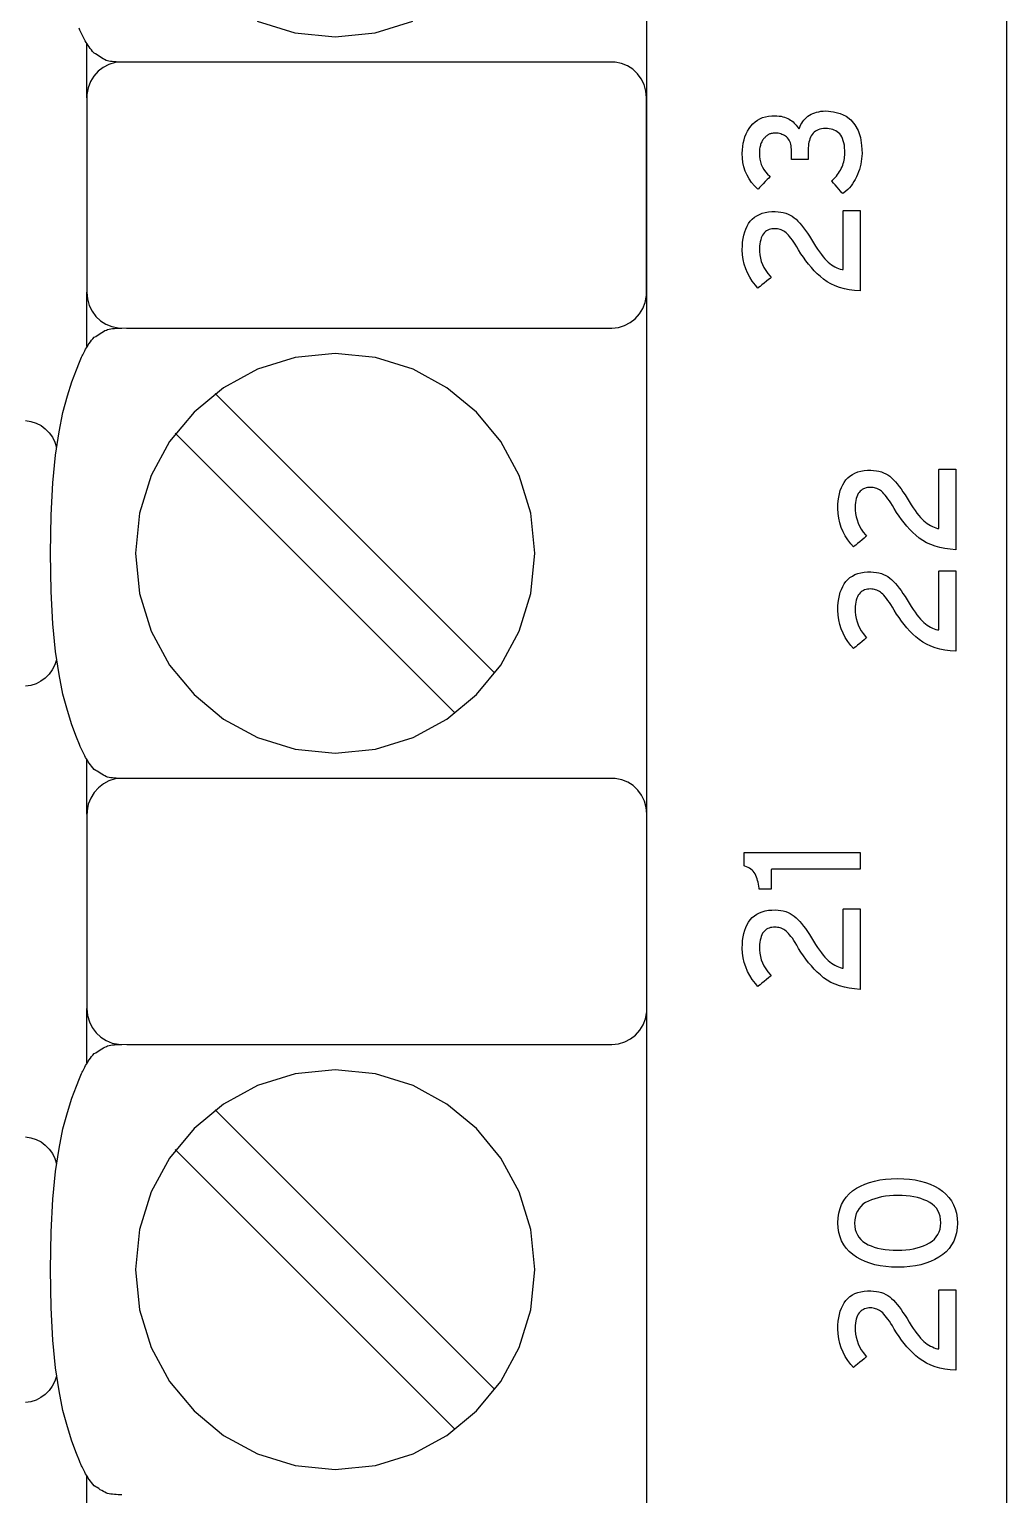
# Model space of a CAD drawing. Extents: x 1 to 47.7, y 0.2 to 35.
# Drawn here: x 32.745 to 33.563, y 9.347 to 10.574 of the extents above; entities that cross this region are included whole.
import ezdxf

# ---------------------------------------------------------------- set-up
doc = ezdxf.new("R2010")
doc.units = 0
doc.header["$MEASUREMENT"] = 0
doc.layers.add('8_0_____DWG', color=7, linetype='CONTINUOUS')

msp = doc.modelspace()

# ---------------------------------------------------------------- linework, layer by layer
at = {"layer": '8_0_____DWG'}
for points in [[(33.2621, 9.3098), (33.2621, 9.421), (33.2621, 9.5374), (33.2621, 9.6588), (33.2621, 9.7846), (33.2621, 9.9145), (33.2621, 10.0479), (33.2621, 10.1844), (33.2621, 10.3236), (33.2621, 10.465), (33.2621, 10.7528)], [(33.5634, 10.6489), (33.5634, 10.5305), (33.5634, 10.4109), (33.5634, 10.2901), (33.5634, 10.1682), (33.5634, 10.0453), (33.5634, 9.9215), (33.5634, 9.6712), (33.5634, 9.4178), (33.5634, 9.1619), (33.5634, 8.904), (33.5634, 8.6445), (33.5634, 8.123), (33.5634, 7.6015)], [(32.936, 10.5811), (32.9674, 10.5713), (33.0011, 10.5679), (33.0348, 10.5713), (33.0662, 10.5811)], [(32.8224, 10.5468), (32.8209, 10.5468), (32.8194, 10.5468), (32.8178, 10.5469), (32.8162, 10.547), (32.8146, 10.5471), (32.8131, 10.5473), (32.8117, 10.5475), (32.8105, 10.5478), (32.8094, 10.5482), (32.8081, 10.5488), (32.8069, 10.5495), (32.8056, 10.5502), (32.8043, 10.551), (32.8031, 10.5519), (32.8018, 10.5527), (32.8005, 10.5536), (32.7993, 10.5543), (32.7981, 10.5556), (32.7971, 10.5569), (32.7961, 10.5582), (32.7952, 10.5594), (32.7943, 10.5607), (32.7935, 10.5619), (32.7927, 10.5631), (32.792, 10.5644), (32.7914, 10.5656), (32.7907, 10.5668), (32.7902, 10.5679), (32.7896, 10.5689), (32.7891, 10.57), (32.7886, 10.5711), (32.7881, 10.5723), (32.7875, 10.5736), (32.7869, 10.5751)], [(32.7932, 10.5168), (32.7932, 10.5624)], [(32.7932, 10.3084), (32.7932, 10.354)], [(32.8226, 9.9468), (32.8211, 9.9468), (32.8195, 9.9468), (32.8179, 9.9469), (32.8163, 9.947), (32.8148, 9.9471), (32.8133, 9.9472), (32.8119, 9.9475), (32.8107, 9.9478), (32.8096, 9.9482), (32.8083, 9.9488), (32.8071, 9.9495), (32.8058, 9.9502), (32.8045, 9.951), (32.8033, 9.9519), (32.802, 9.9527), (32.8007, 9.9535), (32.7995, 9.9543), (32.7983, 9.9556), (32.7973, 9.9569), (32.7963, 9.9582), (32.7953, 9.9594), (32.7945, 9.9607), (32.7937, 9.9619), (32.7929, 9.9631), (32.7922, 9.9643), (32.7915, 9.9656), (32.7909, 9.9668), (32.7904, 9.9678), (32.7898, 9.9689), (32.7893, 9.97), (32.7888, 9.9711), (32.7883, 9.9723), (32.7877, 9.9736), (32.7871, 9.9751), (32.7846, 9.9814), (32.7808, 9.9917), (32.777, 10.0035), (32.7733, 10.0173), (32.77, 10.0337), (32.7671, 10.0531), (32.7648, 10.0762), (32.7633, 10.1034), (32.7628, 10.1353), (32.7633, 10.1671), (32.7648, 10.1943), (32.7671, 10.2174), (32.77, 10.2369), (32.7733, 10.2532), (32.777, 10.2671), (32.7808, 10.2788), (32.7846, 10.2891), (32.7871, 10.2954), (32.7877, 10.2969), (32.7883, 10.2983), (32.7888, 10.2995), (32.7893, 10.3006), (32.7898, 10.3016), (32.7904, 10.3027), (32.7909, 10.3038), (32.7915, 10.3049), (32.7922, 10.3062), (32.7929, 10.3074), (32.7937, 10.3086), (32.7945, 10.3099), (32.7953, 10.3111), (32.7963, 10.3124), (32.7973, 10.3137), (32.7983, 10.315), (32.7995, 10.3162), (32.8007, 10.317), (32.802, 10.3178), (32.8033, 10.3187), (32.8045, 10.3195), (32.8058, 10.3203), (32.8071, 10.3211), (32.8083, 10.3218), (32.8096, 10.3223), (32.8107, 10.3228), (32.8119, 10.3231), (32.8133, 10.3233), (32.8148, 10.3235), (32.8163, 10.3237), (32.8179, 10.3238), (32.8195, 10.3239), (32.8211, 10.3239), (32.8226, 10.324)], [(33.135, 10.0349), (32.9007, 10.2692)], [(32.7418, 10.2466), (32.7464, 10.2458), (32.7508, 10.2444), (32.7549, 10.2423), (32.7585, 10.2396), (32.7617, 10.2363), (32.7644, 10.2326), (32.7665, 10.2285), (32.7679, 10.224)], [(33.1016, 10.0015), (32.8673, 10.2358)], [(32.7679, 10.0462), (32.7664, 10.0418), (32.7643, 10.0377), (32.7616, 10.034), (32.7584, 10.0308), (32.7548, 10.0281), (32.7508, 10.026), (32.7464, 10.0246), (32.7418, 10.0239)], [(32.7934, 9.9168), (32.7934, 9.9624)], [(32.7934, 9.7084), (32.7934, 9.754)], [(32.8226, 9.3468), (32.8211, 9.3468), (32.8195, 9.3468), (32.8179, 9.3469), (32.8163, 9.347), (32.8148, 9.3471), (32.8133, 9.3472), (32.8119, 9.3475), (32.8107, 9.3478), (32.8096, 9.3482), (32.8083, 9.3488), (32.8071, 9.3495), (32.8058, 9.3502), (32.8045, 9.351), (32.8033, 9.3519), (32.802, 9.3527), (32.8007, 9.3535), (32.7995, 9.3543), (32.7983, 9.3556), (32.7973, 9.3569), (32.7963, 9.3581), (32.7953, 9.3594), (32.7945, 9.3607), (32.7937, 9.3619), (32.7929, 9.3631), (32.7922, 9.3643), (32.7915, 9.3656), (32.7909, 9.3667), (32.7904, 9.3678), (32.7898, 9.3689), (32.7893, 9.37), (32.7888, 9.3711), (32.7883, 9.3723), (32.7877, 9.3736), (32.7871, 9.3751), (32.7846, 9.3814), (32.7808, 9.3917), (32.777, 9.4035), (32.7733, 9.4173), (32.77, 9.4337), (32.7671, 9.4531), (32.7648, 9.4762), (32.7633, 9.5034), (32.7628, 9.5353), (32.7633, 9.5671), (32.7648, 9.5943), (32.7671, 9.6174), (32.77, 9.6369), (32.7733, 9.6532), (32.777, 9.667), (32.7808, 9.6788), (32.7846, 9.6891), (32.7871, 9.6954), (32.7877, 9.6969), (32.7883, 9.6983), (32.7888, 9.6995), (32.7893, 9.7006), (32.7898, 9.7016), (32.7904, 9.7027), (32.7909, 9.7038), (32.7915, 9.7049), (32.7922, 9.7062), (32.7929, 9.7074), (32.7937, 9.7086), (32.7945, 9.7099), (32.7953, 9.7111), (32.7963, 9.7124), (32.7973, 9.7137), (32.7983, 9.715), (32.7995, 9.7162), (32.8007, 9.717), (32.802, 9.7178), (32.8033, 9.7187), (32.8045, 9.7195), (32.8058, 9.7203), (32.8071, 9.7211), (32.8083, 9.7217), (32.8096, 9.7223), (32.8107, 9.7228), (32.8119, 9.7231), (32.8133, 9.7233), (32.8148, 9.7235), (32.8163, 9.7237), (32.8179, 9.7238), (32.8195, 9.7239), (32.8211, 9.7239), (32.8226, 9.7239)], [(33.135, 9.4349), (32.9007, 9.6692)], [(32.7418, 9.6466), (32.7464, 9.6458), (32.7508, 9.6444), (32.7549, 9.6423), (32.7585, 9.6396), (32.7617, 9.6363), (32.7644, 9.6326), (32.7665, 9.6285), (32.7679, 9.624)], [(33.1016, 9.4015), (32.8673, 9.6358)], [(32.7679, 9.4462), (32.7664, 9.4418), (32.7643, 9.4377), (32.7616, 9.434), (32.7584, 9.4308), (32.7548, 9.4281), (32.7508, 9.426), (32.7464, 9.4246), (32.7418, 9.4239)], [(32.7934, 9.3168), (32.7934, 9.3624)]]:
    msp.add_lwpolyline(points, dxfattribs=at)
for points in [[(32.8224, 10.5468), (32.8169, 10.5463), (32.8117, 10.5447), (32.8069, 10.5422), (32.8027, 10.539), (32.7991, 10.535), (32.7963, 10.5304), (32.7944, 10.5252), (32.7933, 10.5197), (32.7932, 10.5152), (32.7932, 10.5034), (32.7932, 10.4828), (32.7932, 10.4567), (32.7932, 10.4282), (32.7932, 10.4005), (32.7932, 10.3768), (32.7932, 10.3602), (32.7932, 10.354), (32.7937, 10.3483), (32.7952, 10.3429), (32.7976, 10.3381), (32.8008, 10.3337), (32.8047, 10.3301), (32.8092, 10.3272), (32.8142, 10.3252), (32.8196, 10.3241), (32.8265, 10.324), (32.8563, 10.324), (32.908, 10.324), (32.9738, 10.324), (33.0456, 10.324), (33.1155, 10.324), (33.1752, 10.324), (33.217, 10.324), (33.2327, 10.324), (33.2383, 10.3245), (33.2435, 10.3261), (33.2482, 10.3285), (33.2524, 10.3318), (33.256, 10.3358), (33.2588, 10.3404), (33.2608, 10.3455), (33.2618, 10.3511), (33.2619, 10.3556), (33.2619, 10.3674), (33.2619, 10.3879), (33.2619, 10.4141), (33.2619, 10.4426), (33.2619, 10.4703), (33.2619, 10.494), (33.2619, 10.5106), (33.2619, 10.5168), (33.2614, 10.5225), (33.2599, 10.5279), (33.2575, 10.5327), (33.2543, 10.537), (33.2504, 10.5407), (33.2459, 10.5436), (33.2409, 10.5456), (33.2355, 10.5467), (33.2286, 10.5468), (33.1989, 10.5468), (33.1471, 10.5468), (33.0813, 10.5468), (33.0095, 10.5468), (32.9397, 10.5468), (32.8799, 10.5468), (32.8381, 10.5468)], [(33.4119, 10.5058), (33.4183, 10.5052), (33.424, 10.5038), (33.4289, 10.5015), (33.433, 10.4983), (33.4364, 10.4942), (33.439, 10.4893), (33.4409, 10.4835), (33.442, 10.4769), (33.4423, 10.4701), (33.4422, 10.4679), (33.442, 10.4656), (33.4417, 10.4634), (33.4412, 10.4612), (33.4407, 10.459), (33.4401, 10.4568), (33.4394, 10.4547), (33.4386, 10.4526), (33.4377, 10.4505), (33.4367, 10.4485), (33.4355, 10.4466), (33.4343, 10.4448), (33.4331, 10.4431), (33.4317, 10.4415), (33.4303, 10.44), (33.4287, 10.4386), (33.4271, 10.4373), (33.4261, 10.4366), (33.4255, 10.4373), (33.4244, 10.4386), (33.423, 10.4402), (33.4215, 10.442), (33.4199, 10.4438), (33.4185, 10.4454), (33.4174, 10.4466), (33.4168, 10.4473), (33.4175, 10.4479), (33.4187, 10.449), (33.4198, 10.4501), (33.4208, 10.4513), (33.4218, 10.4525), (33.4227, 10.4537), (33.4235, 10.455), (33.4243, 10.4563), (33.4249, 10.4576), (33.4256, 10.459), (33.4261, 10.4604), (33.4266, 10.4618), (33.427, 10.4632), (33.4273, 10.4646), (33.4276, 10.466), (33.4277, 10.4674), (33.4279, 10.4689), (33.4279, 10.4703), (33.4279, 10.4726), (33.4277, 10.4749), (33.4275, 10.4771), (33.4271, 10.4791), (33.4266, 10.4809), (33.426, 10.4826), (33.4253, 10.484), (33.4245, 10.4854), (33.4236, 10.4865), (33.4226, 10.4875), (33.4215, 10.4884), (33.4204, 10.4891), (33.4191, 10.4897), (33.4178, 10.4903), (33.4164, 10.4906), (33.4149, 10.4909), (33.4133, 10.4911), (33.4116, 10.4911), (33.41, 10.491), (33.4084, 10.4908), (33.407, 10.4905), (33.4057, 10.49), (33.4044, 10.4895), (33.4033, 10.4888), (33.4023, 10.488), (33.4013, 10.4871), (33.4005, 10.4861), (33.3998, 10.485), (33.3992, 10.4838), (33.3986, 10.4825), (33.3982, 10.4811), (33.3978, 10.4797), (33.3975, 10.4782), (33.3974, 10.4766), (33.3973, 10.475), (33.3973, 10.474), (33.3973, 10.4734), (33.3973, 10.4724), (33.3973, 10.4711), (33.3973, 10.4696), (33.3973, 10.4682), (33.3973, 10.4668), (33.3973, 10.4658), (33.3973, 10.4653), (33.3971, 10.4652), (33.3961, 10.4652), (33.3944, 10.4652), (33.3922, 10.4652), (33.3899, 10.4652), (33.3875, 10.4652), (33.3855, 10.4652), (33.384, 10.4652), (33.3832, 10.4652), (33.3832, 10.4654), (33.3832, 10.4661), (33.3832, 10.4672), (33.3832, 10.4685), (33.3832, 10.47), (33.3832, 10.4714), (33.3832, 10.4726), (33.3832, 10.4735), (33.3832, 10.4739), (33.3831, 10.4752), (33.383, 10.4766), (33.3827, 10.4779), (33.3824, 10.4791), (33.3819, 10.4803), (33.3814, 10.4813), (33.3807, 10.4823), (33.38, 10.4832), (33.3791, 10.484), (33.3783, 10.4847), (33.3773, 10.4853), (33.3764, 10.4858), (33.3753, 10.4862), (33.3743, 10.4866), (33.3732, 10.4869), (33.372, 10.4871), (33.3708, 10.4872), (33.3697, 10.4872), (33.3692, 10.4872), (33.3688, 10.4872), (33.3683, 10.4871), (33.3678, 10.4871), (33.3672, 10.487), (33.3667, 10.4869), (33.3662, 10.4868), (33.3657, 10.4866), (33.3651, 10.4865), (33.3646, 10.4863), (33.3641, 10.486), (33.3636, 10.4857), (33.3631, 10.4854), (33.3626, 10.485), (33.3621, 10.4847), (33.3617, 10.4843), (33.3612, 10.4838), (33.3608, 10.4834), (33.3603, 10.4829), (33.3599, 10.4824), (33.3595, 10.4818), (33.3591, 10.4812), (33.3587, 10.4806), (33.3584, 10.4799), (33.358, 10.4792), (33.3577, 10.4785), (33.3574, 10.4777), (33.3572, 10.4769), (33.357, 10.476), (33.3568, 10.4751), (33.3566, 10.4741), (33.3565, 10.4731), (33.3564, 10.472), (33.3564, 10.4709), (33.3564, 10.4698), (33.3564, 10.4677), (33.3567, 10.4653), (33.3573, 10.4631), (33.358, 10.4609), (33.359, 10.4587), (33.3602, 10.4567), (33.3616, 10.4547), (33.3633, 10.4529), (33.3651, 10.4511), (33.3652, 10.4506), (33.3643, 10.4496), (33.3629, 10.4483), (33.3613, 10.4466), (33.3595, 10.4448), (33.3579, 10.4432), (33.3565, 10.4417), (33.3555, 10.4407), (33.3551, 10.4404), (33.3524, 10.4431), (33.3499, 10.446), (33.3478, 10.449), (33.346, 10.4521), (33.3446, 10.4555), (33.3434, 10.4589), (33.3426, 10.4625), (33.3421, 10.4663), (33.342, 10.4701), (33.3421, 10.4731), (33.3424, 10.476), (33.3428, 10.4788), (33.3435, 10.4815), (33.3443, 10.484), (33.3453, 10.4865), (33.3464, 10.4888), (33.3477, 10.491), (33.3492, 10.4931), (33.3509, 10.495), (33.3527, 10.4966), (33.3547, 10.4981), (33.3568, 10.4993), (33.3591, 10.5002), (33.3615, 10.501), (33.364, 10.5015), (33.3668, 10.5018), (33.3692, 10.5018), (33.3711, 10.5017), (33.3728, 10.5015), (33.3745, 10.5013), (33.3761, 10.5009), (33.3775, 10.5005), (33.3789, 10.5), (33.3802, 10.4995), (33.3814, 10.4989), (33.3825, 10.4982), (33.3836, 10.4974), (33.3846, 10.4966), (33.3855, 10.4957), (33.3864, 10.4948), (33.3873, 10.4938), (33.388, 10.4928), (33.3888, 10.4918), (33.3894, 10.4907), (33.3899, 10.4915), (33.3905, 10.493), (33.3911, 10.4944), (33.3918, 10.4957), (33.3927, 10.497), (33.3936, 10.4981), (33.3946, 10.4993), (33.3957, 10.5003), (33.397, 10.5013), (33.3983, 10.5022), (33.3996, 10.503), (33.4011, 10.5037), (33.4027, 10.5043), (33.4043, 10.5048), (33.4061, 10.5052), (33.4079, 10.5055), (33.4098, 10.5057)], [(33.4407, 10.355), (33.4361, 10.3554), (33.4316, 10.356), (33.4275, 10.3569), (33.4235, 10.358), (33.4198, 10.3593), (33.4163, 10.3609), (33.4131, 10.3627), (33.4101, 10.3648), (33.4074, 10.3671), (33.4048, 10.3695), (33.4023, 10.372), (33.3999, 10.3747), (33.3975, 10.3774), (33.3953, 10.3802), (33.3932, 10.3832), (33.3912, 10.3862), (33.3892, 10.3894), (33.3876, 10.3921), (33.3864, 10.3942), (33.3851, 10.396), (33.384, 10.3977), (33.3828, 10.3993), (33.3817, 10.4007), (33.3807, 10.4019), (33.3796, 10.4029), (33.3787, 10.4038), (33.3777, 10.4045), (33.3767, 10.4052), (33.3757, 10.4057), (33.3747, 10.4061), (33.3737, 10.4065), (33.3726, 10.4068), (33.3716, 10.407), (33.3705, 10.4071), (33.3694, 10.4072), (33.3681, 10.4071), (33.3668, 10.407), (33.3656, 10.4067), (33.3645, 10.4064), (33.3634, 10.4059), (33.3624, 10.4053), (33.3615, 10.4047), (33.3607, 10.4039), (33.3599, 10.403), (33.3591, 10.4019), (33.3585, 10.4007), (33.3579, 10.3994), (33.3575, 10.3979), (33.3571, 10.3963), (33.3568, 10.3945), (33.3566, 10.3926), (33.3565, 10.3906), (33.3565, 10.3882), (33.3568, 10.3853), (33.3573, 10.3825), (33.358, 10.3798), (33.359, 10.3772), (33.3602, 10.3746), (33.3617, 10.3722), (33.3634, 10.3697), (33.3653, 10.3674), (33.3661, 10.3663), (33.3653, 10.3656), (33.3639, 10.3645), (33.3622, 10.3632), (33.3604, 10.3616), (33.3585, 10.3601), (33.3569, 10.3588), (33.3557, 10.3579), (33.3552, 10.3574), (33.353, 10.3599), (33.3504, 10.3631), (33.3483, 10.3665), (33.3464, 10.3701), (33.3449, 10.3737), (33.3436, 10.3775), (33.3428, 10.3814), (33.3422, 10.3854), (33.342, 10.3896), (33.3421, 10.3929), (33.3423, 10.396), (33.3427, 10.399), (33.3433, 10.4018), (33.3441, 10.4045), (33.345, 10.4069), (33.346, 10.4092), (33.3473, 10.4114), (33.3487, 10.4134), (33.3503, 10.4151), (33.3522, 10.4167), (33.3542, 10.418), (33.3564, 10.4192), (33.3587, 10.4201), (33.3612, 10.4208), (33.364, 10.4212), (33.3668, 10.4215), (33.3696, 10.4215), (33.372, 10.4214), (33.3743, 10.4211), (33.3764, 10.4207), (33.3784, 10.4201), (33.3804, 10.4194), (33.3822, 10.4186), (33.3839, 10.4176), (33.3855, 10.4164), (33.3871, 10.4151), (33.3886, 10.4136), (33.3902, 10.4119), (33.3917, 10.4101), (33.3933, 10.408), (33.3949, 10.4058), (33.3966, 10.4035), (33.3982, 10.4009), (33.3999, 10.3982), (33.4017, 10.3953), (33.4034, 10.3926), (33.4051, 10.3901), (33.4067, 10.3877), (33.4083, 10.3856), (33.4098, 10.3837), (33.4113, 10.382), (33.4127, 10.3805), (33.414, 10.3792), (33.4154, 10.378), (33.4168, 10.377), (33.4182, 10.376), (33.4196, 10.3752), (33.4211, 10.3744), (33.4226, 10.3738), (33.4241, 10.3733), (33.4256, 10.3729), (33.4266, 10.3729), (33.4266, 10.3757), (33.4266, 10.3813), (33.4266, 10.3887), (33.4266, 10.3971), (33.4266, 10.4055), (33.4266, 10.4131), (33.4266, 10.4189), (33.4266, 10.4221), (33.4268, 10.4225), (33.4278, 10.4225), (33.4295, 10.4225), (33.4317, 10.4225), (33.4341, 10.4225), (33.4364, 10.4225), (33.4385, 10.4225), (33.44, 10.4225), (33.4407, 10.4225), (33.4407, 10.421), (33.4407, 10.4153), (33.4407, 10.4065), (33.4407, 10.3957), (33.4407, 10.3842), (33.4407, 10.3732), (33.4407, 10.3639), (33.4407, 10.3574)], [(33.0013, 9.9679), (33.035, 9.9713), (33.0664, 9.9811), (33.0948, 9.9965), (33.1195, 10.0169), (33.1399, 10.0417), (33.1553, 10.0702), (33.165, 10.1016), (33.1684, 10.1353), (33.165, 10.169), (33.1553, 10.2004), (33.1399, 10.2288), (33.1195, 10.2536), (33.0948, 10.274), (33.0664, 10.2895), (33.035, 10.2992), (33.0013, 10.3026), (32.9676, 10.2992), (32.9362, 10.2895), (32.9078, 10.274), (32.883, 10.2536), (32.8625, 10.2288), (32.847, 10.2004), (32.8373, 10.169), (32.8339, 10.1353), (32.8373, 10.1016), (32.847, 10.0702), (32.8625, 10.0417), (32.883, 10.0169), (32.9078, 9.9965), (32.9362, 9.9811), (32.9676, 9.9713)], [(33.5208, 10.1383), (33.5161, 10.1387), (33.5117, 10.1393), (33.5075, 10.1402), (33.5036, 10.1413), (33.4999, 10.1426), (33.4964, 10.1442), (33.4932, 10.146), (33.4902, 10.1481), (33.4874, 10.1504), (33.4848, 10.1528), (33.4823, 10.1553), (33.4799, 10.158), (33.4776, 10.1607), (33.4754, 10.1636), (33.4733, 10.1665), (33.4712, 10.1695), (33.4693, 10.1727), (33.4677, 10.1754), (33.4664, 10.1775), (33.4652, 10.1793), (33.464, 10.181), (33.4629, 10.1826), (33.4618, 10.184), (33.4607, 10.1852), (33.4597, 10.1863), (33.4587, 10.1872), (33.4578, 10.1879), (33.4568, 10.1885), (33.4558, 10.189), (33.4548, 10.1895), (33.4537, 10.1898), (33.4527, 10.1901), (33.4516, 10.1903), (33.4505, 10.1904), (33.4494, 10.1905), (33.4481, 10.1905), (33.4469, 10.1903), (33.4457, 10.1901), (33.4445, 10.1897), (33.4435, 10.1892), (33.4425, 10.1887), (33.4416, 10.188), (33.4407, 10.1872), (33.4399, 10.1863), (33.4392, 10.1853), (33.4385, 10.1841), (33.438, 10.1827), (33.4375, 10.1812), (33.4372, 10.1796), (33.4369, 10.1778), (33.4367, 10.1759), (33.4366, 10.1739), (33.4366, 10.1715), (33.4368, 10.1686), (33.4373, 10.1659), (33.4381, 10.1632), (33.4391, 10.1605), (33.4403, 10.158), (33.4417, 10.1555), (33.4434, 10.1531), (33.4453, 10.1507), (33.4461, 10.1496), (33.4453, 10.149), (33.444, 10.1479), (33.4423, 10.1465), (33.4404, 10.145), (33.4386, 10.1435), (33.437, 10.1421), (33.4358, 10.1412), (33.4352, 10.1407), (33.433, 10.1432), (33.4305, 10.1465), (33.4283, 10.1499), (33.4264, 10.1534), (33.4249, 10.157), (33.4237, 10.1608), (33.4228, 10.1647), (33.4223, 10.1687), (33.422, 10.1729), (33.4221, 10.1762), (33.4224, 10.1793), (33.4228, 10.1823), (33.4234, 10.1851), (33.4241, 10.1878), (33.425, 10.1903), (33.4261, 10.1926), (33.4273, 10.1947), (33.4288, 10.1967), (33.4304, 10.1985), (33.4322, 10.2), (33.4342, 10.2014), (33.4364, 10.2025), (33.4388, 10.2034), (33.4413, 10.2041), (33.444, 10.2046), (33.4469, 10.2048), (33.4497, 10.2048), (33.452, 10.2047), (33.4543, 10.2044), (33.4565, 10.204), (33.4585, 10.2034), (33.4604, 10.2027), (33.4623, 10.2019), (33.464, 10.2009), (33.4656, 10.1998), (33.4671, 10.1984), (33.4686, 10.1969), (33.4702, 10.1952), (33.4718, 10.1934), (33.4734, 10.1913), (33.475, 10.1892), (33.4766, 10.1868), (33.4783, 10.1843), (33.48, 10.1815), (33.4817, 10.1786), (33.4835, 10.1759), (33.4851, 10.1734), (33.4868, 10.1711), (33.4883, 10.169), (33.4899, 10.167), (33.4913, 10.1653), (33.4927, 10.1638), (33.4941, 10.1625), (33.4954, 10.1614), (33.4968, 10.1603), (33.4983, 10.1593), (33.4997, 10.1585), (33.5012, 10.1578), (33.5026, 10.1571), (33.5041, 10.1566), (33.5056, 10.1562), (33.5067, 10.1562), (33.5067, 10.1591), (33.5067, 10.1646), (33.5067, 10.1721), (33.5067, 10.1804), (33.5067, 10.1888), (33.5067, 10.1964), (33.5067, 10.2022), (33.5067, 10.2054), (33.5068, 10.2058), (33.5078, 10.2058), (33.5096, 10.2058), (33.5117, 10.2058), (33.5141, 10.2058), (33.5165, 10.2058), (33.5185, 10.2058), (33.52, 10.2058), (33.5208, 10.2058), (33.5208, 10.2043), (33.5208, 10.1986), (33.5208, 10.1898), (33.5208, 10.1791), (33.5208, 10.1676), (33.5208, 10.1566), (33.5208, 10.1472), (33.5208, 10.1407)], [(33.5208, 10.0532), (33.5161, 10.0536), (33.5117, 10.0542), (33.5075, 10.0551), (33.5036, 10.0562), (33.4999, 10.0575), (33.4964, 10.0591), (33.4932, 10.0609), (33.4902, 10.063), (33.4874, 10.0653), (33.4848, 10.0677), (33.4823, 10.0702), (33.4799, 10.0729), (33.4776, 10.0756), (33.4754, 10.0785), (33.4733, 10.0814), (33.4712, 10.0844), (33.4693, 10.0876), (33.4677, 10.0903), (33.4664, 10.0924), (33.4652, 10.0942), (33.464, 10.0959), (33.4629, 10.0975), (33.4618, 10.0989), (33.4607, 10.1001), (33.4597, 10.1011), (33.4587, 10.102), (33.4578, 10.1028), (33.4568, 10.1034), (33.4558, 10.1039), (33.4548, 10.1043), (33.4537, 10.1047), (33.4527, 10.105), (33.4516, 10.1052), (33.4505, 10.1053), (33.4494, 10.1054), (33.4481, 10.1053), (33.4469, 10.1052), (33.4457, 10.1049), (33.4445, 10.1046), (33.4435, 10.1041), (33.4425, 10.1036), (33.4416, 10.1029), (33.4407, 10.1021), (33.4399, 10.1012), (33.4392, 10.1001), (33.4385, 10.0989), (33.438, 10.0976), (33.4375, 10.0961), (33.4372, 10.0945), (33.4369, 10.0927), (33.4367, 10.0908), (33.4366, 10.0888), (33.4366, 10.0864), (33.4368, 10.0835), (33.4373, 10.0807), (33.4381, 10.078), (33.4391, 10.0754), (33.4403, 10.0729), (33.4417, 10.0704), (33.4434, 10.068), (33.4453, 10.0656), (33.4461, 10.0645), (33.4453, 10.0639), (33.444, 10.0628), (33.4423, 10.0614), (33.4404, 10.0598), (33.4386, 10.0583), (33.437, 10.057), (33.4358, 10.0561), (33.4352, 10.0556), (33.433, 10.0581), (33.4305, 10.0614), (33.4283, 10.0648), (33.4264, 10.0683), (33.4249, 10.0719), (33.4237, 10.0757), (33.4228, 10.0796), (33.4223, 10.0836), (33.422, 10.0878), (33.4221, 10.0911), (33.4224, 10.0942), (33.4228, 10.0972), (33.4234, 10.1), (33.4241, 10.1027), (33.425, 10.1051), (33.4261, 10.1075), (33.4273, 10.1096), (33.4288, 10.1116), (33.4304, 10.1133), (33.4322, 10.1149), (33.4342, 10.1162), (33.4364, 10.1174), (33.4388, 10.1183), (33.4413, 10.119), (33.444, 10.1194), (33.4469, 10.1197), (33.4497, 10.1197), (33.452, 10.1196), (33.4543, 10.1193), (33.4565, 10.1189), (33.4585, 10.1183), (33.4604, 10.1176), (33.4623, 10.1168), (33.464, 10.1158), (33.4656, 10.1146), (33.4671, 10.1133), (33.4686, 10.1118), (33.4702, 10.1101), (33.4718, 10.1083), (33.4734, 10.1062), (33.475, 10.104), (33.4766, 10.1017), (33.4783, 10.0991), (33.48, 10.0964), (33.4817, 10.0935), (33.4835, 10.0908), (33.4851, 10.0883), (33.4868, 10.086), (33.4883, 10.0838), (33.4899, 10.0819), (33.4913, 10.0802), (33.4927, 10.0787), (33.4941, 10.0774), (33.4954, 10.0762), (33.4968, 10.0752), (33.4983, 10.0742), (33.4997, 10.0734), (33.5012, 10.0727), (33.5026, 10.072), (33.5041, 10.0715), (33.5056, 10.0711), (33.5067, 10.0711), (33.5067, 10.0739), (33.5067, 10.0795), (33.5067, 10.087), (33.5067, 10.0953), (33.5067, 10.1037), (33.5067, 10.1113), (33.5067, 10.1171), (33.5067, 10.1203), (33.5068, 10.1207), (33.5078, 10.1207), (33.5096, 10.1207), (33.5117, 10.1207), (33.5141, 10.1207), (33.5165, 10.1207), (33.5185, 10.1207), (33.52, 10.1207), (33.5208, 10.1207), (33.5208, 10.1192), (33.5208, 10.1135), (33.5208, 10.1047), (33.5208, 10.0939), (33.5208, 10.0825), (33.5208, 10.0714), (33.5208, 10.0621), (33.5208, 10.0556)], [(32.8226, 9.9468), (32.817, 9.9463), (32.8118, 9.9447), (32.8071, 9.9422), (32.8029, 9.9389), (32.7993, 9.935), (32.7965, 9.9303), (32.7945, 9.9252), (32.7935, 9.9197), (32.7934, 9.9152), (32.7934, 9.9034), (32.7934, 9.8828), (32.7934, 9.8567), (32.7934, 9.8282), (32.7934, 9.8005), (32.7934, 9.7768), (32.7934, 9.7602), (32.7934, 9.754), (32.7939, 9.7483), (32.7954, 9.7429), (32.7978, 9.738), (32.801, 9.7337), (32.8049, 9.7301), (32.8094, 9.7272), (32.8144, 9.7251), (32.8198, 9.7241), (32.8267, 9.7239), (32.8564, 9.7239), (32.9082, 9.7239), (32.974, 9.7239), (33.0458, 9.7239), (33.1156, 9.7239), (33.1754, 9.7239), (33.2172, 9.7239), (33.2329, 9.7239), (33.2384, 9.7245), (33.2436, 9.726), (33.2484, 9.7285), (33.2526, 9.7318), (33.2562, 9.7358), (33.259, 9.7404), (33.261, 9.7455), (33.262, 9.7511), (33.2621, 9.7556), (33.2621, 9.7674), (33.2621, 9.7879), (33.2621, 9.814), (33.2621, 9.8426), (33.2621, 9.8703), (33.2621, 9.894), (33.2621, 9.9106), (33.2621, 9.9168), (33.2616, 9.9225), (33.2601, 9.9278), (33.2577, 9.9327), (33.2545, 9.937), (33.2506, 9.9407), (33.2461, 9.9436), (33.2411, 9.9456), (33.2357, 9.9467), (33.2288, 9.9468), (33.1991, 9.9468), (33.1473, 9.9468), (33.0815, 9.9468), (33.0097, 9.9468), (32.9399, 9.9468), (32.8801, 9.9468), (32.8383, 9.9468)], [(33.4407, 9.8707), (33.4379, 9.8707), (33.4303, 9.8707), (33.4194, 9.8707), (33.4067, 9.8707), (33.3937, 9.8707), (33.3817, 9.8707), (33.3723, 9.8707), (33.3669, 9.8707), (33.3662, 9.8705), (33.3662, 9.8693), (33.3662, 9.8672), (33.3662, 9.8645), (33.3662, 9.8616), (33.3662, 9.8588), (33.3662, 9.8563), (33.3662, 9.8546), (33.3662, 9.854), (33.3658, 9.854), (33.3648, 9.854), (33.3633, 9.854), (33.3616, 9.854), (33.3599, 9.854), (33.3583, 9.854), (33.357, 9.854), (33.3563, 9.854), (33.3561, 9.8549), (33.3559, 9.8565), (33.3556, 9.8582), (33.3553, 9.8598), (33.3549, 9.8613), (33.3545, 9.8627), (33.3539, 9.8641), (33.3534, 9.8655), (33.3527, 9.8667), (33.352, 9.8679), (33.3512, 9.869), (33.3503, 9.87), (33.3493, 9.8708), (33.3482, 9.8716), (33.347, 9.8722), (33.3457, 9.8728), (33.3443, 9.8732), (33.3435, 9.8735), (33.3435, 9.8743), (33.3435, 9.8758), (33.3435, 9.8776), (33.3435, 9.8796), (33.3435, 9.8815), (33.3435, 9.8832), (33.3435, 9.8844), (33.3435, 9.8848), (33.3473, 9.8848), (33.3572, 9.8848), (33.3713, 9.8848), (33.3879, 9.8848), (33.4049, 9.8848), (33.4205, 9.8848), (33.4327, 9.8848), (33.4398, 9.8848), (33.4407, 9.8847), (33.4407, 9.8836), (33.4407, 9.8818), (33.4407, 9.8796), (33.4407, 9.8771), (33.4407, 9.8747), (33.4407, 9.8727), (33.4407, 9.8712)], [(33.4407, 9.77), (33.4361, 9.7704), (33.4316, 9.771), (33.4275, 9.7719), (33.4235, 9.773), (33.4198, 9.7743), (33.4163, 9.7759), (33.4131, 9.7777), (33.4101, 9.7798), (33.4074, 9.7821), (33.4048, 9.7845), (33.4023, 9.7871), (33.3999, 9.7897), (33.3975, 9.7924), (33.3953, 9.7953), (33.3932, 9.7982), (33.3912, 9.8013), (33.3892, 9.8044), (33.3876, 9.8071), (33.3864, 9.8092), (33.3851, 9.811), (33.384, 9.8128), (33.3828, 9.8143), (33.3817, 9.8157), (33.3807, 9.8169), (33.3796, 9.818), (33.3787, 9.8189), (33.3777, 9.8196), (33.3767, 9.8202), (33.3757, 9.8207), (33.3747, 9.8212), (33.3737, 9.8215), (33.3726, 9.8218), (33.3716, 9.822), (33.3705, 9.8221), (33.3694, 9.8222), (33.3681, 9.8222), (33.3668, 9.822), (33.3656, 9.8218), (33.3645, 9.8214), (33.3634, 9.8209), (33.3624, 9.8204), (33.3615, 9.8197), (33.3607, 9.8189), (33.3599, 9.818), (33.3591, 9.817), (33.3585, 9.8158), (33.3579, 9.8144), (33.3575, 9.8129), (33.3571, 9.8113), (33.3568, 9.8095), (33.3566, 9.8076), (33.3565, 9.8056), (33.3565, 9.8032), (33.3568, 9.8003), (33.3573, 9.7976), (33.358, 9.7949), (33.359, 9.7922), (33.3602, 9.7897), (33.3617, 9.7872), (33.3634, 9.7848), (33.3653, 9.7824), (33.3661, 9.7813), (33.3653, 9.7807), (33.3639, 9.7796), (33.3622, 9.7782), (33.3604, 9.7767), (33.3585, 9.7752), (33.3569, 9.7739), (33.3557, 9.7729), (33.3552, 9.7724), (33.353, 9.7749), (33.3504, 9.7782), (33.3483, 9.7816), (33.3464, 9.7851), (33.3449, 9.7888), (33.3436, 9.7925), (33.3428, 9.7964), (33.3422, 9.8004), (33.342, 9.8046), (33.3421, 9.8079), (33.3423, 9.811), (33.3427, 9.814), (33.3433, 9.8168), (33.3441, 9.8195), (33.345, 9.822), (33.346, 9.8243), (33.3473, 9.8264), (33.3487, 9.8284), (33.3503, 9.8302), (33.3522, 9.8317), (33.3542, 9.8331), (33.3564, 9.8342), (33.3587, 9.8351), (33.3612, 9.8358), (33.364, 9.8363), (33.3668, 9.8365), (33.3696, 9.8366), (33.372, 9.8364), (33.3743, 9.8361), (33.3764, 9.8357), (33.3784, 9.8352), (33.3804, 9.8344), (33.3822, 9.8336), (33.3839, 9.8326), (33.3855, 9.8315), (33.3871, 9.8301), (33.3886, 9.8286), (33.3902, 9.8269), (33.3917, 9.8251), (33.3933, 9.8231), (33.3949, 9.8209), (33.3966, 9.8185), (33.3982, 9.816), (33.3999, 9.8132), (33.4017, 9.8103), (33.4034, 9.8076), (33.4051, 9.8051), (33.4067, 9.8028), (33.4083, 9.8007), (33.4098, 9.7987), (33.4113, 9.797), (33.4127, 9.7955), (33.414, 9.7942), (33.4154, 9.7931), (33.4168, 9.792), (33.4182, 9.7911), (33.4196, 9.7902), (33.4211, 9.7895), (33.4226, 9.7888), (33.4241, 9.7883), (33.4256, 9.7879), (33.4266, 9.7879), (33.4266, 9.7908), (33.4266, 9.7964), (33.4266, 9.8038), (33.4266, 9.8121), (33.4266, 9.8205), (33.4266, 9.8281), (33.4266, 9.8339), (33.4266, 9.8372), (33.4268, 9.8375), (33.4278, 9.8375), (33.4295, 9.8375), (33.4317, 9.8375), (33.4341, 9.8375), (33.4364, 9.8375), (33.4385, 9.8375), (33.44, 9.8375), (33.4407, 9.8375), (33.4407, 9.836), (33.4407, 9.8303), (33.4407, 9.8215), (33.4407, 9.8108), (33.4407, 9.7993), (33.4407, 9.7883), (33.4407, 9.7789), (33.4407, 9.7724)], [(33.0013, 9.3679), (33.035, 9.3713), (33.0664, 9.3811), (33.0948, 9.3965), (33.1195, 9.4169), (33.1399, 9.4417), (33.1553, 9.4702), (33.165, 9.5016), (33.1684, 9.5353), (33.165, 9.569), (33.1553, 9.6004), (33.1399, 9.6288), (33.1195, 9.6536), (33.0948, 9.674), (33.0664, 9.6895), (33.035, 9.6992), (33.0013, 9.7026), (32.9676, 9.6992), (32.9362, 9.6895), (32.9078, 9.674), (32.883, 9.6536), (32.8625, 9.6288), (32.847, 9.6004), (32.8373, 9.569), (32.8339, 9.5353), (32.8373, 9.5016), (32.847, 9.4702), (32.8625, 9.4417), (32.883, 9.4169), (32.9078, 9.3965), (32.9362, 9.3811), (32.9676, 9.3713)], [(33.472, 9.6116), (33.4772, 9.6114), (33.4821, 9.6111), (33.4867, 9.6104), (33.4912, 9.6095), (33.4954, 9.6083), (33.4993, 9.6069), (33.503, 9.6052), (33.5065, 9.6032), (33.5097, 9.601), (33.5126, 9.5986), (33.5151, 9.5958), (33.5173, 9.5929), (33.519, 9.5897), (33.5204, 9.5862), (33.5214, 9.5825), (33.5221, 9.5785), (33.5223, 9.5743), (33.5221, 9.5702), (33.5214, 9.5662), (33.5204, 9.5626), (33.5191, 9.5591), (33.5173, 9.556), (33.5152, 9.553), (33.5127, 9.5503), (33.5099, 9.5479), (33.5067, 9.5457), (33.5033, 9.5437), (33.4996, 9.542), (33.4957, 9.5406), (33.4915, 9.5394), (33.4871, 9.5385), (33.4824, 9.5378), (33.4775, 9.5375), (33.4723, 9.5373), (33.4671, 9.5375), (33.4622, 9.5379), (33.4575, 9.5385), (33.4531, 9.5394), (33.4489, 9.5406), (33.4449, 9.5421), (33.4412, 9.5438), (33.4377, 9.5458), (33.4345, 9.548), (33.4316, 9.5505), (33.4291, 9.5532), (33.427, 9.5562), (33.4252, 9.5594), (33.4239, 9.5628), (33.4229, 9.5665), (33.4223, 9.5704), (33.422, 9.5746), (33.4223, 9.5788), (33.4229, 9.5827), (33.4239, 9.5864), (33.4252, 9.5899), (33.427, 9.5931), (33.4291, 9.596), (33.4315, 9.5987), (33.4344, 9.6012), (33.4376, 9.6034), (33.441, 9.6053), (33.4447, 9.607), (33.4486, 9.6084), (33.4528, 9.6095), (33.4572, 9.6104), (33.4619, 9.6111), (33.4668, 9.6114)], [(33.4723, 9.5973), (33.4687, 9.5973), (33.4652, 9.5971), (33.4619, 9.5967), (33.4587, 9.5962), (33.4557, 9.5955), (33.4529, 9.5947), (33.4502, 9.5938), (33.4476, 9.5927), (33.4452, 9.5914), (33.4431, 9.59), (33.4413, 9.5883), (33.4398, 9.5865), (33.4385, 9.5844), (33.4375, 9.5822), (33.4368, 9.5797), (33.4363, 9.5771), (33.4361, 9.5743), (33.4363, 9.5715), (33.4367, 9.569), (33.4375, 9.5666), (33.4384, 9.5644), (33.4397, 9.5624), (33.4412, 9.5605), (33.443, 9.5589), (33.4451, 9.5575), (33.4475, 9.5562), (33.4499, 9.5551), (33.4526, 9.5541), (33.4554, 9.5533), (33.4584, 9.5527), (33.4616, 9.5521), (33.4649, 9.5518), (33.4684, 9.5516), (33.472, 9.5516), (33.4756, 9.5516), (33.4791, 9.5519), (33.4823, 9.5522), (33.4855, 9.5528), (33.4885, 9.5535), (33.4913, 9.5543), (33.4939, 9.5553), (33.4964, 9.5564), (33.4988, 9.5577), (33.501, 9.5592), (33.5029, 9.5608), (33.5045, 9.5627), (33.5058, 9.5647), (33.5069, 9.5669), (33.5076, 9.5693), (33.5081, 9.5718), (33.5082, 9.5746), (33.5081, 9.5774), (33.5076, 9.58), (33.5069, 9.5824), (33.5059, 9.5847), (33.5046, 9.5867), (33.503, 9.5885), (33.5011, 9.5901), (33.499, 9.5916), (33.4966, 9.5928), (33.4941, 9.5939), (33.4915, 9.5948), (33.4887, 9.5956), (33.4857, 9.5962), (33.4826, 9.5967), (33.4793, 9.5971), (33.4759, 9.5973)], [(33.5208, 9.451), (33.5161, 9.4514), (33.5117, 9.452), (33.5075, 9.4529), (33.5036, 9.454), (33.4999, 9.4554), (33.4964, 9.4569), (33.4932, 9.4588), (33.4902, 9.4608), (33.4874, 9.4631), (33.4848, 9.4655), (33.4823, 9.4681), (33.4799, 9.4707), (33.4776, 9.4734), (33.4754, 9.4763), (33.4733, 9.4792), (33.4712, 9.4823), (33.4693, 9.4854), (33.4677, 9.4882), (33.4664, 9.4902), (33.4652, 9.4921), (33.464, 9.4938), (33.4629, 9.4953), (33.4618, 9.4967), (33.4607, 9.4979), (33.4597, 9.499), (33.4587, 9.4999), (33.4578, 9.5006), (33.4568, 9.5012), (33.4558, 9.5017), (33.4548, 9.5022), (33.4537, 9.5025), (33.4527, 9.5028), (33.4516, 9.503), (33.4505, 9.5032), (33.4494, 9.5032), (33.4481, 9.5032), (33.4469, 9.503), (33.4457, 9.5028), (33.4445, 9.5024), (33.4435, 9.502), (33.4425, 9.5014), (33.4416, 9.5007), (33.4407, 9.4999), (33.4399, 9.499), (33.4392, 9.498), (33.4385, 9.4968), (33.438, 9.4954), (33.4375, 9.4939), (33.4372, 9.4923), (33.4369, 9.4906), (33.4367, 9.4886), (33.4366, 9.4866), (33.4366, 9.4842), (33.4368, 9.4813), (33.4373, 9.4786), (33.4381, 9.4759), (33.4391, 9.4732), (33.4403, 9.4707), (33.4417, 9.4682), (33.4434, 9.4658), (33.4453, 9.4634), (33.4461, 9.4623), (33.4453, 9.4617), (33.444, 9.4606), (33.4423, 9.4592), (33.4404, 9.4577), (33.4386, 9.4562), (33.437, 9.4549), (33.4358, 9.4539), (33.4352, 9.4534), (33.433, 9.4559), (33.4305, 9.4592), (33.4283, 9.4626), (33.4264, 9.4661), (33.4249, 9.4698), (33.4237, 9.4735), (33.4228, 9.4774), (33.4223, 9.4815), (33.422, 9.4856), (33.4221, 9.4889), (33.4224, 9.4921), (33.4228, 9.495), (33.4234, 9.4978), (33.4241, 9.5005), (33.425, 9.503), (33.4261, 9.5053), (33.4273, 9.5074), (33.4288, 9.5094), (33.4304, 9.5112), (33.4322, 9.5127), (33.4342, 9.5141), (33.4364, 9.5152), (33.4388, 9.5161), (33.4413, 9.5168), (33.444, 9.5173), (33.4469, 9.5175), (33.4497, 9.5176), (33.452, 9.5174), (33.4543, 9.5171), (33.4565, 9.5167), (33.4585, 9.5162), (33.4604, 9.5155), (33.4623, 9.5146), (33.464, 9.5136), (33.4656, 9.5125), (33.4671, 9.5111), (33.4686, 9.5096), (33.4702, 9.5079), (33.4718, 9.5061), (33.4734, 9.5041), (33.475, 9.5019), (33.4766, 9.4995), (33.4783, 9.497), (33.48, 9.4943), (33.4817, 9.4914), (33.4835, 9.4886), (33.4851, 9.4861), (33.4868, 9.4838), (33.4883, 9.4817), (33.4899, 9.4798), (33.4913, 9.478), (33.4927, 9.4765), (33.4941, 9.4752), (33.4954, 9.4741), (33.4968, 9.473), (33.4983, 9.4721), (33.4997, 9.4712), (33.5012, 9.4705), (33.5026, 9.4698), (33.5041, 9.4693), (33.5056, 9.4689), (33.5067, 9.4689), (33.5067, 9.4718), (33.5067, 9.4774), (33.5067, 9.4848), (33.5067, 9.4931), (33.5067, 9.5015), (33.5067, 9.5091), (33.5067, 9.5149), (33.5067, 9.5182), (33.5068, 9.5185), (33.5078, 9.5185), (33.5096, 9.5185), (33.5117, 9.5185), (33.5141, 9.5185), (33.5165, 9.5185), (33.5185, 9.5185), (33.52, 9.5185), (33.5208, 9.5185), (33.5208, 9.517), (33.5208, 9.5113), (33.5208, 9.5025), (33.5208, 9.4918), (33.5208, 9.4803), (33.5208, 9.4693), (33.5208, 9.4599), (33.5208, 9.4534)]]:
    msp.add_lwpolyline(points, close=True, dxfattribs=at)

doc.saveas('drawing.dxf')
